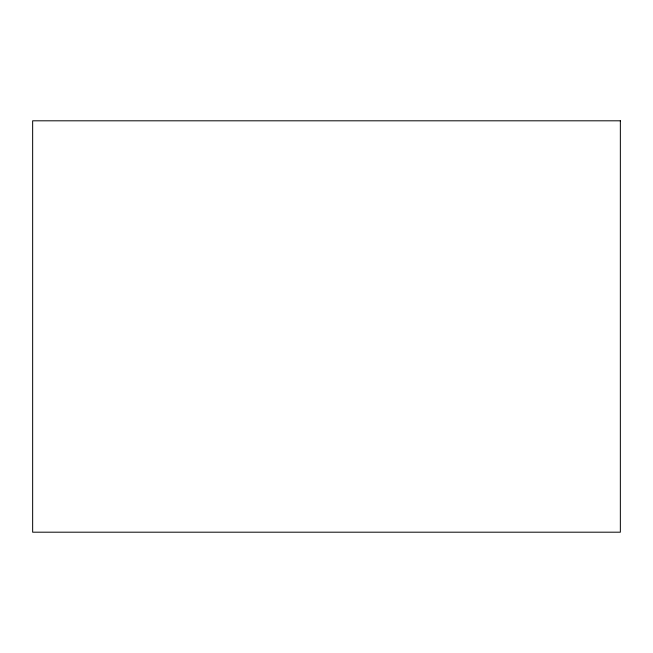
<?xml version="1.0" encoding="UTF-8"?>
<svg xmlns="http://www.w3.org/2000/svg" width="653" height="653" viewBox="0 0 653 653"><rect width="100%" height="100%" fill="white"/><g stroke="black" fill="none" stroke-linecap="round" stroke-linejoin="round"><path stroke-width="0.98" d="M620.35 120.805L32.65 120.805L32.65 532.195L620.35 532.195L620.35 120.805"/></g></svg>
